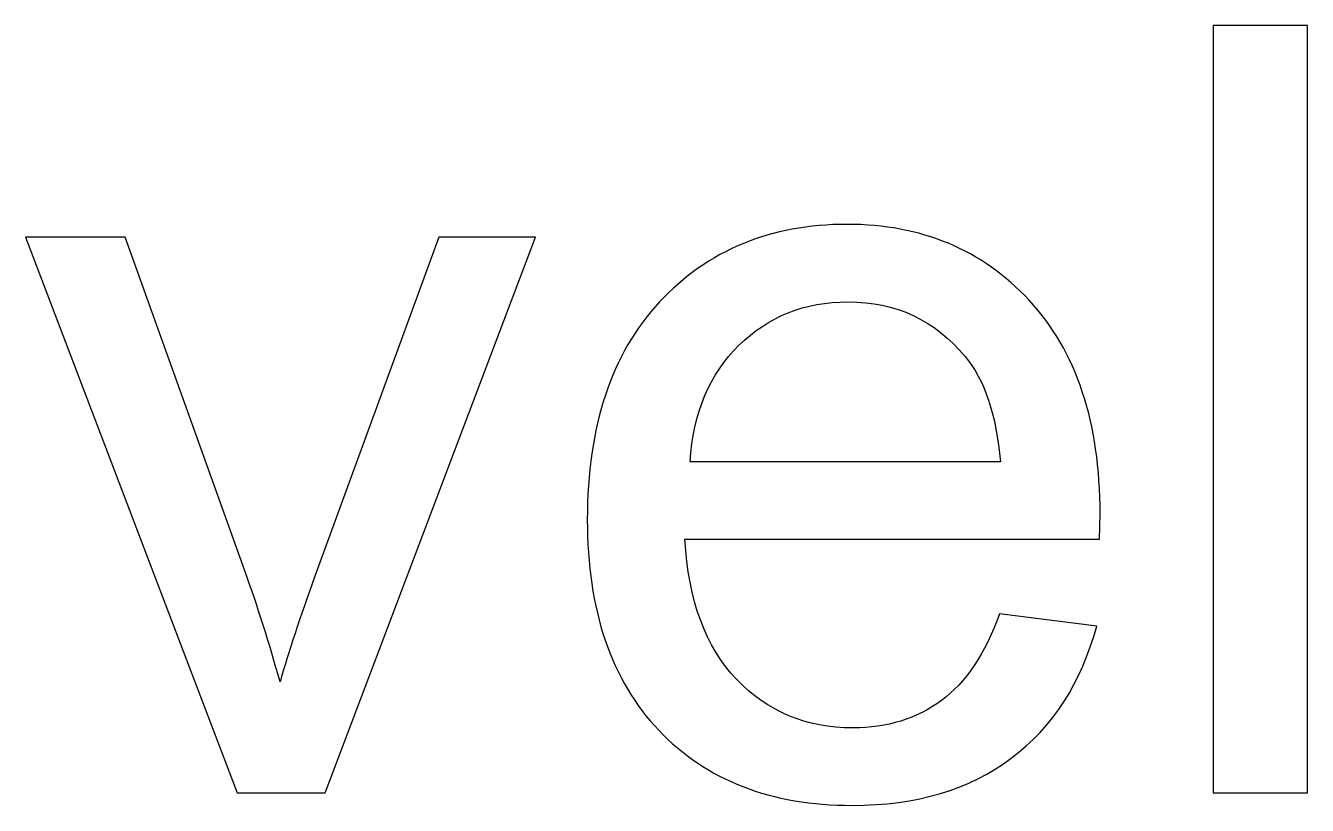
# Model space of a CAD drawing. Header units: centimetres. Extents: x -233 to -82, y 123 to 153.
# Drawn here: x -160.3162 to -159.8945, y 148.2852 to 148.5418 of the extents above; entities that cross this region are included whole.
import ezdxf

# ---------------------------------------------------------------- set-up
doc = ezdxf.new("R2010")
doc.units = ezdxf.units.CM
doc.header["$MEASUREMENT"] = 0
doc.layers.add('layer 1', color=7, linetype='Continuous')

msp = doc.modelspace()

# ---------------------------------------------------------------- linework, layer by layer
at = {"layer": 'layer 1'}
for points, knots in [([(-159.9255, 148.28928), (-159.9255, 148.28928), (-159.9255, 148.54178), (-159.9255, 148.54178), (-159.9255, 148.54178), (-159.9255, 148.54178), (-159.8945, 148.54178), (-159.8945, 148.54178), (-159.8945, 148.54178), (-159.8945, 148.54178), (-159.8945, 148.28928), (-159.8945, 148.28928), (-159.8945, 148.28928), (-159.8945, 148.28928), (-159.9255, 148.28928), (-159.9255, 148.28928)], [0, 0, 0, 0, 0.2, 0.2, 0.2, 0.2, 0.4, 0.4, 0.4, 0.4, 0.6, 0.6, 0.6, 0.6, 1, 1, 1, 1]), ([(-159.9958, 148.34818), (-159.9958, 148.34818), (-159.9638, 148.34418), (-159.9638, 148.34418), (-159.9638, 148.34418), (-159.9689, 148.32548), (-159.9782, 148.31098), (-159.9919, 148.30068), (-159.9919, 148.30068), (-160.0056, 148.29038), (-160.023, 148.28518), (-160.0442, 148.28518), (-160.0442, 148.28518), (-160.071, 148.28518), (-160.0922, 148.29338), (-160.1079, 148.30988), (-160.1079, 148.30988), (-160.1236, 148.32638), (-160.1314, 148.34948), (-160.1314, 148.37918), (-160.1314, 148.37918), (-160.1314, 148.40998), (-160.1235, 148.43388), (-160.1076, 148.45088), (-160.1076, 148.45088), (-160.0917, 148.46788), (-160.0712, 148.47638), (-160.0459, 148.47638), (-160.0459, 148.47638), (-160.0215, 148.47638), (-160.0015, 148.46808), (-159.986, 148.45138), (-159.986, 148.45138), (-159.9705, 148.43468), (-159.9627, 148.41128), (-159.9627, 148.38108), (-159.9627, 148.38108), (-159.9627, 148.37928), (-159.9628, 148.37648), (-159.9629, 148.37278), (-159.9629, 148.37278), (-159.9629, 148.37278), (-160.0993, 148.37278), (-160.0993, 148.37278), (-160.0993, 148.37278), (-160.0982, 148.35268), (-160.0925, 148.33738), (-160.0823, 148.32668), (-160.0823, 148.32668), (-160.0721, 148.31598), (-160.0593, 148.31068), (-160.044, 148.31068), (-160.044, 148.31068), (-160.0327, 148.31068), (-160.023, 148.31368), (-160.0149, 148.31968), (-160.0149, 148.31968), (-160.0069, 148.32558), (-160.0005, 148.33508), (-159.9958, 148.34818)], [0, 0, 0, 0, 0.0625, 0.0625, 0.0625, 0.0625, 0.125, 0.125, 0.125, 0.125, 0.1875, 0.1875, 0.1875, 0.1875, 0.25, 0.25, 0.25, 0.25, 0.3125, 0.3125, 0.3125, 0.3125, 0.375, 0.375, 0.375, 0.375, 0.4375, 0.4375, 0.4375, 0.4375, 0.5, 0.5, 0.5, 0.5, 0.5625, 0.5625, 0.5625, 0.5625, 0.625, 0.625, 0.625, 0.625, 0.6875, 0.6875, 0.6875, 0.6875, 0.75, 0.75, 0.75, 0.75, 0.8125, 0.8125, 0.8125, 0.8125, 0.875, 0.875, 0.875, 0.875, 1, 1, 1, 1]), ([(-160.2466, 148.28928), (-160.2466, 148.28928), (-160.3162, 148.47218), (-160.3162, 148.47218), (-160.3162, 148.47218), (-160.3162, 148.47218), (-160.2835, 148.47218), (-160.2835, 148.47218), (-160.2835, 148.47218), (-160.2835, 148.47218), (-160.2442, 148.36268), (-160.2442, 148.36268), (-160.2442, 148.36268), (-160.2399, 148.35078), (-160.236, 148.33848), (-160.2325, 148.32578), (-160.2325, 148.32578), (-160.2298, 148.33548), (-160.2259, 148.34708), (-160.221, 148.36058), (-160.221, 148.36058), (-160.221, 148.36058), (-160.1803, 148.47218), (-160.1803, 148.47218), (-160.1803, 148.47218), (-160.1803, 148.47218), (-160.1484, 148.47218), (-160.1484, 148.47218), (-160.1484, 148.47218), (-160.1484, 148.47218), (-160.2177, 148.28928), (-160.2177, 148.28928), (-160.2177, 148.28928), (-160.2177, 148.28928), (-160.2466, 148.28928), (-160.2466, 148.28928)], [0, 0, 0, 0, 0.1, 0.1, 0.1, 0.1, 0.2, 0.2, 0.2, 0.2, 0.3, 0.3, 0.3, 0.3, 0.4, 0.4, 0.4, 0.4, 0.5, 0.5, 0.5, 0.5, 0.6, 0.6, 0.6, 0.6, 0.7, 0.7, 0.7, 0.7, 0.8, 0.8, 0.8, 0.8, 1, 1, 1, 1]), ([(-160.0976, 148.39828), (-160.0976, 148.39828), (-159.9955, 148.39828), (-159.9955, 148.39828), (-159.9955, 148.39828), (-159.9968, 148.41368), (-160.0007, 148.42528), (-160.0072, 148.43298), (-160.0072, 148.43298), (-160.0171, 148.44488), (-160.0299, 148.45088), (-160.0456, 148.45088), (-160.0456, 148.45088), (-160.0599, 148.45088), (-160.0718, 148.44608), (-160.0815, 148.43658), (-160.0815, 148.43658), (-160.0912, 148.42708), (-160.0966, 148.41428), (-160.0976, 148.39828)], [0, 0, 0, 0, 0.166667, 0.166667, 0.166667, 0.166667, 0.333333, 0.333333, 0.333333, 0.333333, 0.5, 0.5, 0.5, 0.5, 0.666667, 0.666667, 0.666667, 0.666667, 1, 1, 1, 1])]:
    msp.add_open_spline(points, degree=3, knots=knots, dxfattribs=at)

doc.saveas('drawing.dxf')
